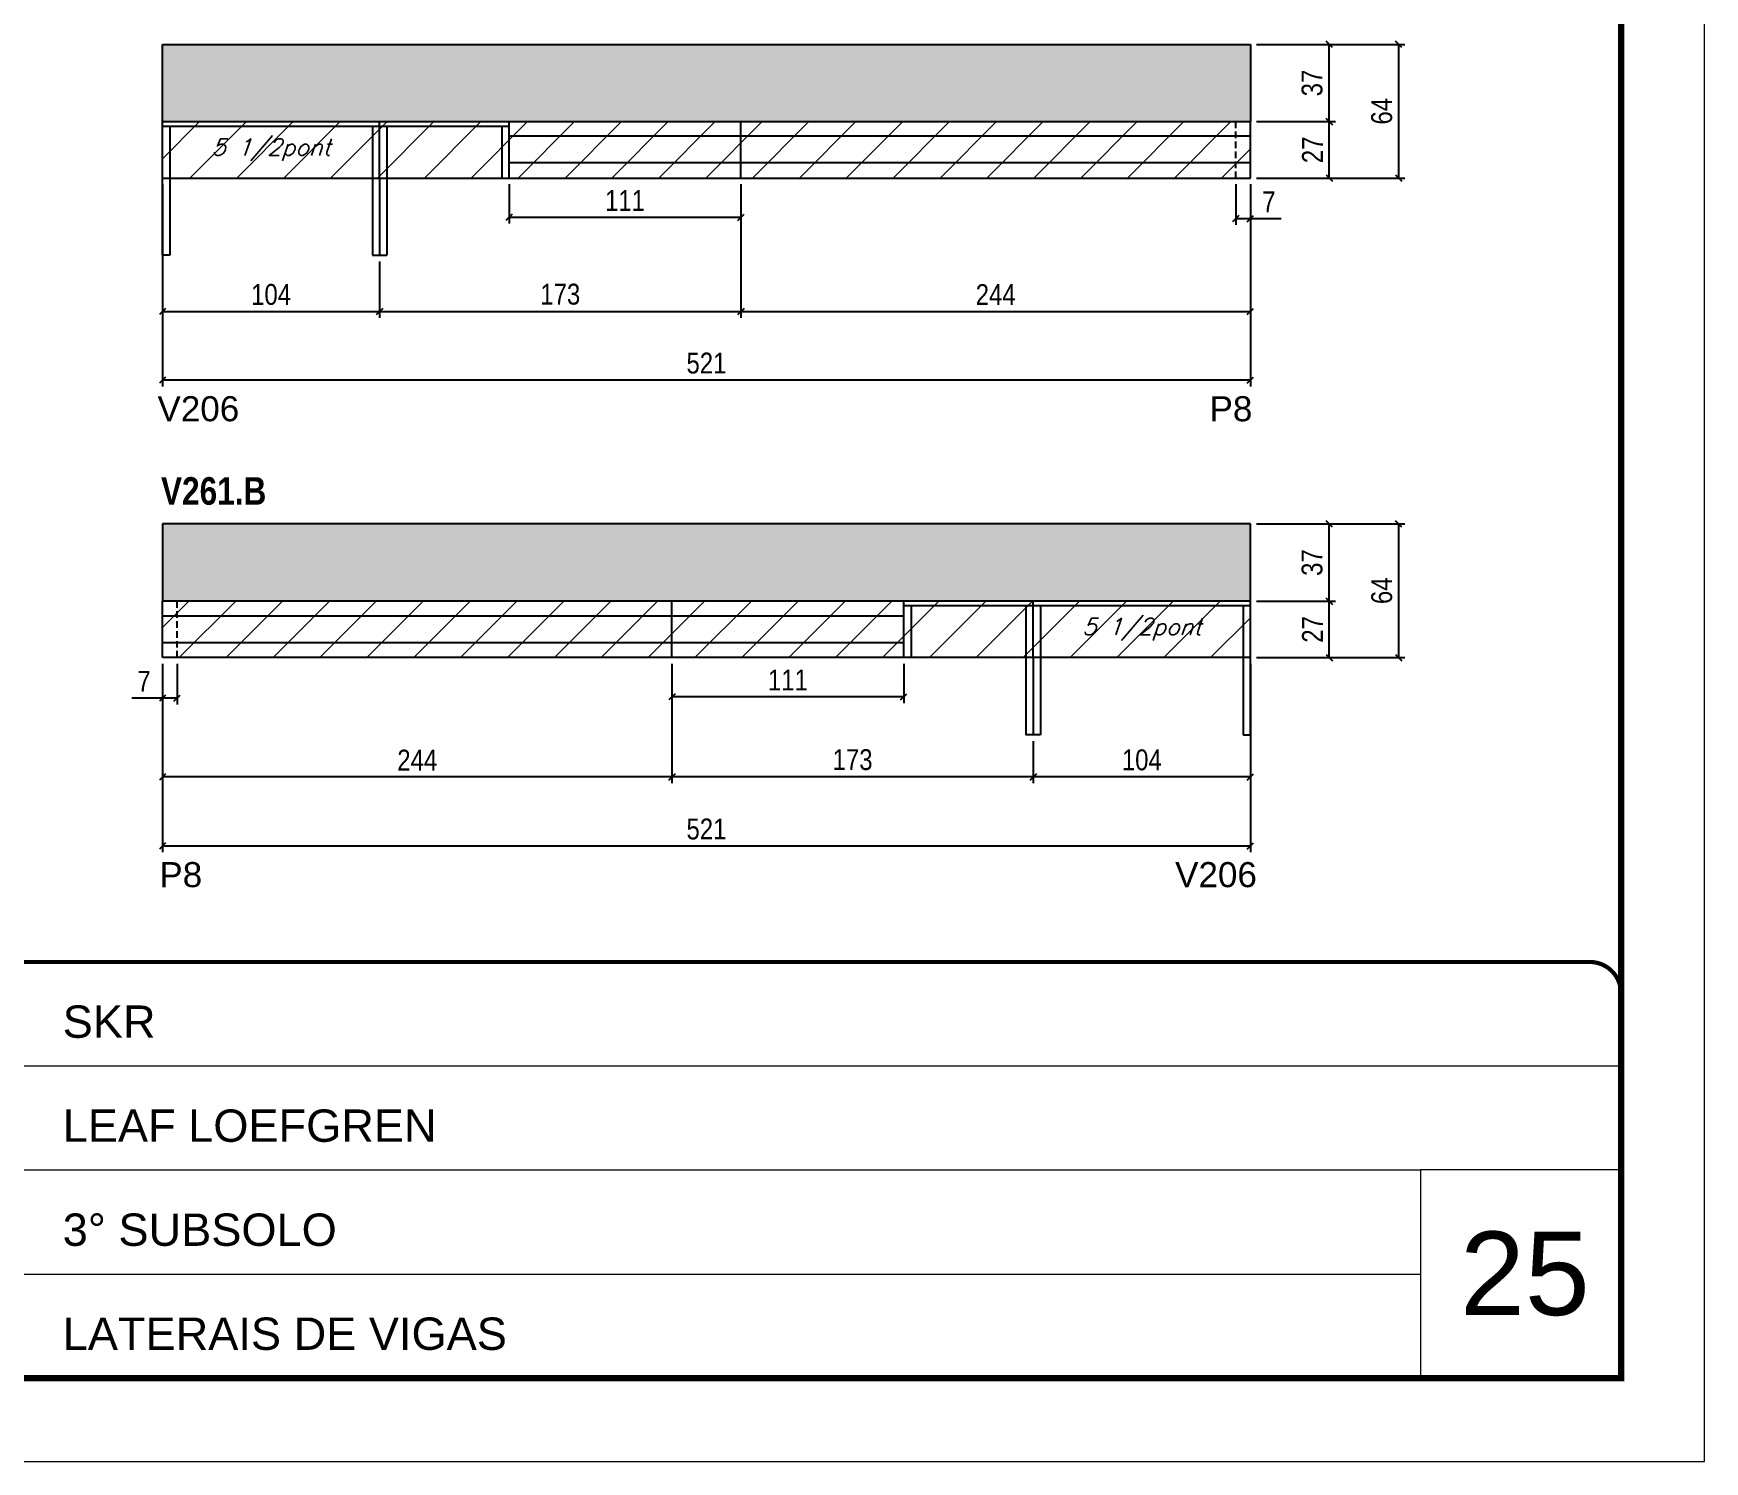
# Model space of a CAD drawing. Extents: x 3309 to 9590, y -2522 to 15424.
# Drawn here: x 3994 to 4794, y 6666 to 7350 of the extents above; entities that cross this region are included whole.
import ezdxf

# ---------------------------------------------------------------- set-up
doc = ezdxf.new("R2010")
doc.units = 0
for name, pattern in [('CONTINUO', [0]), ('DASHED', [0.75, 0.5, -0.25]), ('HIDDEN2', [4.7625, 3.175, -1.5875])]:
    doc.linetypes.add(name, pattern=pattern)
for name, color, linetype in [('5', 5, 'Continuous'), ('COTA', 241, 'Continuous'), ('NOMENCLATURA', 7, 'Continuous'), ('Painéis', 200, 'Continuous'), ('SARR_2.2x7', 40, 'Continuous'), ('SARR_3.5x7', 81, 'Continuous'), ('texto', 7, 'Continuous')]:
    doc.layers.add(name, color=color, linetype=linetype)
for name, color, linetype, lineweight in [('CARIMBO', 255, 'Continuous', 9), ('Folhas', 255, 'Continuous', 9), ('Hachura', 251, 'Continuous', 9), ('SARRAFO DE PRESSAO', 251, 'DASHED', 9)]:
    doc.layers.add(name, color=color, linetype=linetype, lineweight=lineweight)
doc.styles.add('ARIAL', font='arial.ttf')
doc.styles.add('COTA TECNICA', font='techl___.ttf', dxfattribs={"height": 10})
doc.styles.add('Romans', font='romans.shx')
doc.styles.get("Standard").update_dxf_attribs({"font": 'arial.ttf'})
doc.styles.add('TECNICA', font='techb___.ttf', dxfattribs={"height": 10})
doc.dimstyles.new('PAINEL', dxfattribs={"dimtxt": 10, "dimasz": 3, "dimexe": 3, "dimexo": 3, "dimgap": 3, "dimtad": 1, "dimdec": 1, "dimzin": 12, "dimdsep": 46, "dimtxsty": 'COTA TECNICA', "dimblk1": 'OBLIQUE', "dimblk2": 'OBLIQUE', "dimsah": 1, "dimcen": 0.9, "dimclrd": 4, "dimclre": 4, "dimclrt": 240, "dimadec": 1, "dimazin": 3, "dimtfac": 1, "dimtdec": 1, "dimtmove": 0, "dimatfit": 3, "dimfxl": 1, "dimtolj": 1, "dimtzin": 12, "dimarcsym": 0})

# ---------------------------------------------------------------- blocks, each defined once
blk = doc.blocks.new('9999999999')
at = {"color": 30, "linetype": 'CONTINUO'}
for p, q in [((98564.56, 34379.64), (99583.98, 34379.64)), ((98564.56, 34329.83), (99487.98, 34329.83)), ((99583.98, 34329.83), (99487.98, 34329.83)), ((99487.98, 34329.83), (99487.98, 34230.21)), ((98564.56, 34280.02), (99487.98, 34280.02))]:
    blk.add_line(p, q, dxfattribs=at)
at = {"color": 30, "linetype": 'CONTINUO', "const_width": 2}
blk.add_lwpolyline([(99583.98, 34230.21), (99583.98, 34414.45, 0.414214), (99568.98, 34429.45), (98228.98, 34429.45, 0.414214), (98213.98, 34414.45), (98213.98, 34245.21, 0.414214), (98228.98, 34230.21), (99583.98, 34230.21)], format="xyb", dxfattribs=at)
at = {"layer": 'Folhas'}
blk.add_lwpolyline([(98138.98, 34190.21), (99623.98, 34190.21), (99623.98, 35240.21), (98138.98, 35240.21)], close=True, dxfattribs=at)
at = {"layer": 'Folhas', "color": 30, "const_width": 3}
blk.add_lwpolyline([(98213.98, 34230.21), (99583.98, 34230.21), (99583.98, 35200.21), (98213.98, 35200.21)], close=True, dxfattribs=at)
at = {"color": 7, "linetype": 'Continuous', "ltscale": 5, "style": 'ARIAL'}
for s, height, p in [('SKR', 15.483, (98837.68, 34393.13)), ('LEAF LOEFGREN', 15.4829, (98837.68, 34343.32)), ('3° SUBSOLO', 15.483, (98837.68, 34293.51)), ('LATERAIS DE VIGAS', 15.4829, (98837.68, 34243.7))]:
    blk.add_text(s, height=height, dxfattribs=at).set_placement(p)
blk = doc.blocks.new('_Oblique')
at = {"color": 0, "linetype": 'ByBlock', "lineweight": -2}
blk.add_line((-0.5, -0.5), (0.5, 0.5), dxfattribs=at)
blk = doc.blocks.new('*D789')
at = {"layer": 'COTA', "color": 4, "linetype": 'ByBlock', "lineweight": -2, "transparency": 16777216}
for p, q in [((4055.86, 7241.02), (4055.86, 7214.13)), ((4159.86, 7241.02), (4159.86, 7214.13)), ((4055.86, 7217.13), (4159.86, 7217.13))]:
    blk.add_line(p, q, dxfattribs=at)
at = {"layer": 'Defpoints', "color": 0, "linetype": 'ByBlock', "transparency": 16777216}
for p in [(4055.86, 7244.02), (4159.86, 7244.02), (4159.86, 7217.13)]:
    blk.add_point(p, dxfattribs=at)
at = {"layer": 'COTA', "color": 4, "linetype": 'ByBlock', "lineweight": -2, "transparency": 16777216, "xscale": 3, "yscale": 3, "zscale": 3, "rotation": 180}
blk.add_blockref('_Oblique', (4055.86, 7217.13), dxfattribs=at)
at = {"layer": 'COTA', "color": 4, "linetype": 'ByBlock', "lineweight": -2, "transparency": 16777216, "xscale": 3, "yscale": 3, "zscale": 3}
blk.add_blockref('_Oblique', (4159.86, 7217.13), dxfattribs=at)
at = {"layer": 'COTA', "color": 240, "linetype": 'ByBlock', "transparency": 16777216, "insert": (4107.86, 7225.23), "char_height": 10, "attachment_point": 5, "style": 'COTA TECNICA'}
blk.add_mtext('\\A1;104', dxfattribs=at)
blk = doc.blocks.new('*D790')
at = {"layer": 'COTA', "color": 4, "lineweight": -2, "transparency": 16777216}
for p, q in [((4579.86, 7308.02), (4617.65, 7308.02)), ((4614.65, 7281.02), (4614.65, 7308.02)), ((4579.86, 7281.02), (4617.65, 7281.02))]:
    blk.add_line(p, q, dxfattribs=at)
at = {"layer": 'Defpoints', "color": 0, "transparency": 16777216}
for p in [(4576.86, 7308.02), (4614.65, 7308.02), (4576.86, 7281.02)]:
    blk.add_point(p, dxfattribs=at)
at = {"layer": 'COTA', "color": 4, "lineweight": -2, "transparency": 16777216, "xscale": 3, "yscale": 3, "zscale": 3}
for p, rotation in [((4614.65, 7308.02), 90), ((4614.65, 7281.02), 270)]:
    blk.add_blockref('_Oblique', p, dxfattribs=dict(at, rotation=rotation))
at = {"layer": 'COTA', "color": 240, "transparency": 16777216, "insert": (4606.58, 7294.52), "char_height": 10, "attachment_point": 5, "rotation": 90, "style": 'COTA TECNICA'}
blk.add_mtext('\\A1;27', dxfattribs=at)
blk = doc.blocks.new('*D791')
at = {"layer": 'COTA', "color": 4, "lineweight": -2, "transparency": 16777216}
for p, q in [((4332.86, 7278.02), (4332.86, 7214.13)), ((4159.86, 7241.02), (4159.86, 7214.13)), ((4159.86, 7217.13), (4332.86, 7217.13))]:
    blk.add_line(p, q, dxfattribs=at)
at = {"layer": 'Defpoints', "color": 0, "transparency": 16777216}
for p in [(4332.86, 7281.02), (4159.86, 7244.02), (4332.86, 7217.13)]:
    blk.add_point(p, dxfattribs=at)
at = {"layer": 'COTA', "color": 4, "lineweight": -2, "transparency": 16777216, "xscale": 3, "yscale": 3, "zscale": 3, "rotation": 180}
blk.add_blockref('_Oblique', (4159.86, 7217.13), dxfattribs=at)
at = {"layer": 'COTA', "color": 4, "lineweight": -2, "transparency": 16777216, "xscale": 3, "yscale": 3, "zscale": 3}
blk.add_blockref('_Oblique', (4332.86, 7217.13), dxfattribs=at)
at = {"layer": 'COTA', "color": 240, "transparency": 16777216, "insert": (4246.36, 7225.35), "char_height": 10, "attachment_point": 5, "style": 'COTA TECNICA'}
blk.add_mtext('\\A1;173', dxfattribs=at)
blk = doc.blocks.new('*D792')
at = {"layer": 'COTA', "color": 4, "lineweight": -2, "transparency": 16777216}
for p, q in [((4332.86, 7278.02), (4332.86, 7214.13)), ((4576.86, 7278.02), (4576.86, 7214.13)), ((4332.86, 7217.13), (4576.86, 7217.13))]:
    blk.add_line(p, q, dxfattribs=at)
at = {"layer": 'Defpoints', "color": 0, "transparency": 16777216}
for p in [(4332.86, 7281.02), (4576.86, 7281.02), (4576.86, 7217.13)]:
    blk.add_point(p, dxfattribs=at)
at = {"layer": 'COTA', "color": 4, "lineweight": -2, "transparency": 16777216, "xscale": 3, "yscale": 3, "zscale": 3, "rotation": 180}
blk.add_blockref('_Oblique', (4332.86, 7217.13), dxfattribs=at)
at = {"layer": 'COTA', "color": 4, "lineweight": -2, "transparency": 16777216, "xscale": 3, "yscale": 3, "zscale": 3}
blk.add_blockref('_Oblique', (4576.86, 7217.13), dxfattribs=at)
at = {"layer": 'COTA', "color": 240, "transparency": 16777216, "insert": (4454.86, 7225.21), "char_height": 10, "attachment_point": 5, "style": 'COTA TECNICA'}
blk.add_mtext('\\A1;244', dxfattribs=at)
blk = doc.blocks.new('*D793')
at = {"layer": 'COTA', "color": 4, "lineweight": -2, "transparency": 16777216}
for p, q in [((4569.86, 7278.02), (4569.86, 7258.59)), ((4576.86, 7278.02), (4576.86, 7258.59)), ((4569.86, 7261.59), (4576.86, 7261.59)), ((4576.86, 7261.59), (4591.59, 7261.59))]:
    blk.add_line(p, q, dxfattribs=at)
at = {"layer": 'Defpoints', "color": 0, "transparency": 16777216}
for p in [(4569.86, 7281.02), (4576.86, 7281.02), (4576.86, 7261.59)]:
    blk.add_point(p, dxfattribs=at)
at = {"layer": 'COTA', "color": 4, "lineweight": -2, "transparency": 16777216, "xscale": 3, "yscale": 3, "zscale": 3, "rotation": 180}
blk.add_blockref('_Oblique', (4569.86, 7261.59), dxfattribs=at)
at = {"layer": 'COTA', "color": 4, "lineweight": -2, "transparency": 16777216, "xscale": 3, "yscale": 3, "zscale": 3}
blk.add_blockref('_Oblique', (4576.86, 7261.59), dxfattribs=at)
at = {"layer": 'COTA', "color": 240, "transparency": 16777216, "insert": (4585.73, 7269.67), "char_height": 10, "attachment_point": 5, "style": 'COTA TECNICA'}
blk.add_mtext('\\A1;7', dxfattribs=at)
blk = doc.blocks.new('*D794')
at = {"layer": 'COTA', "color": 4, "lineweight": -2, "transparency": 16777216}
for p, q in [((4221.86, 7278.02), (4221.86, 7259.22)), ((4332.86, 7278.02), (4332.86, 7259.22)), ((4221.86, 7262.22), (4332.86, 7262.22))]:
    blk.add_line(p, q, dxfattribs=at)
at = {"layer": 'Defpoints', "color": 0, "transparency": 16777216}
for p in [(4221.86, 7281.02), (4332.86, 7281.02), (4332.86, 7262.22)]:
    blk.add_point(p, dxfattribs=at)
at = {"layer": 'COTA', "color": 4, "lineweight": -2, "transparency": 16777216, "xscale": 3, "yscale": 3, "zscale": 3, "rotation": 180}
blk.add_blockref('_Oblique', (4221.86, 7262.22), dxfattribs=at)
at = {"layer": 'COTA', "color": 4, "lineweight": -2, "transparency": 16777216, "xscale": 3, "yscale": 3, "zscale": 3}
blk.add_blockref('_Oblique', (4332.86, 7262.22), dxfattribs=at)
at = {"layer": 'COTA', "color": 240, "transparency": 16777216, "insert": (4277.36, 7270.28), "char_height": 10, "attachment_point": 5, "style": 'COTA TECNICA'}
blk.add_mtext('\\A1;111', dxfattribs=at)
blk = doc.blocks.new('*D795')
at = {"layer": 'COTA', "color": 4, "lineweight": -2, "transparency": 16777216}
for p, q in [((4579.86, 7345.02), (4617.65, 7345.02)), ((4614.65, 7308.02), (4614.65, 7345.02)), ((4579.86, 7308.02), (4617.65, 7308.02))]:
    blk.add_line(p, q, dxfattribs=at)
at = {"layer": 'Defpoints', "color": 0, "transparency": 16777216}
for p in [(4576.86, 7345.02), (4614.65, 7345.02), (4576.86, 7308.02)]:
    blk.add_point(p, dxfattribs=at)
at = {"layer": 'COTA', "color": 4, "lineweight": -2, "transparency": 16777216, "xscale": 3, "yscale": 3, "zscale": 3}
for p, rotation in [((4614.65, 7345.02), 90), ((4614.65, 7308.02), 270)]:
    blk.add_blockref('_Oblique', p, dxfattribs=dict(at, rotation=rotation))
at = {"layer": 'COTA', "color": 240, "transparency": 16777216, "insert": (4606.43, 7326.52), "char_height": 10, "attachment_point": 5, "rotation": 90, "style": 'COTA TECNICA'}
blk.add_mtext('\\A1;37', dxfattribs=at)
blk = doc.blocks.new('*D796')
at = {"layer": 'COTA', "color": 4, "lineweight": -2, "transparency": 16777216}
for p, q in [((4579.86, 7345.02), (4650.9, 7345.02)), ((4647.9, 7281.02), (4647.9, 7345.02)), ((4579.86, 7281.02), (4650.9, 7281.02))]:
    blk.add_line(p, q, dxfattribs=at)
at = {"layer": 'Defpoints', "color": 0, "transparency": 16777216}
for p in [(4576.86, 7345.02), (4647.9, 7345.02), (4576.86, 7281.02)]:
    blk.add_point(p, dxfattribs=at)
at = {"layer": 'COTA', "color": 4, "lineweight": -2, "transparency": 16777216, "xscale": 3, "yscale": 3, "zscale": 3}
for p, rotation in [((4647.9, 7345.02), 90), ((4647.9, 7281.02), 270)]:
    blk.add_blockref('_Oblique', p, dxfattribs=dict(at, rotation=rotation))
at = {"layer": 'COTA', "color": 240, "transparency": 16777216, "insert": (4639.8, 7313.02), "char_height": 10, "attachment_point": 5, "rotation": 90, "style": 'COTA TECNICA'}
blk.add_mtext('\\A1;64', dxfattribs=at)
blk = doc.blocks.new('*D797')
at = {"layer": 'COTA', "color": 4, "linetype": 'ByBlock', "lineweight": -2, "transparency": 16777216}
for p, q in [((4472.86, 7011.39), (4472.86, 6991.25)), ((4576.86, 7011.39), (4576.86, 6991.25)), ((4576.86, 6994.25), (4472.86, 6994.25))]:
    blk.add_line(p, q, dxfattribs=at)
at = {"layer": 'Defpoints', "color": 0, "linetype": 'ByBlock', "transparency": 16777216}
for p in [(4472.86, 7014.39), (4576.86, 7014.39), (4472.86, 6994.25)]:
    blk.add_point(p, dxfattribs=at)
at = {"layer": 'COTA', "color": 4, "linetype": 'ByBlock', "lineweight": -2, "transparency": 16777216, "xscale": 3, "yscale": 3, "zscale": 3, "rotation": 180}
blk.add_blockref('_Oblique', (4472.86, 6994.25), dxfattribs=at)
at = {"layer": 'COTA', "color": 4, "linetype": 'ByBlock', "lineweight": -2, "transparency": 16777216, "xscale": 3, "yscale": 3, "zscale": 3}
blk.add_blockref('_Oblique', (4576.86, 6994.25), dxfattribs=at)
at = {"layer": 'COTA', "color": 240, "linetype": 'ByBlock', "transparency": 16777216, "insert": (4524.86, 7002.35), "char_height": 10, "attachment_point": 5, "style": 'COTA TECNICA'}
blk.add_mtext('\\A1;104', dxfattribs=at)
blk = doc.blocks.new('*D798')
at = {"layer": 'COTA', "color": 4, "lineweight": -2, "transparency": 16777216}
for p, q in [((4299.86, 7048.39), (4299.86, 6991.25)), ((4472.86, 7011.39), (4472.86, 6991.25)), ((4472.86, 6994.25), (4299.86, 6994.25))]:
    blk.add_line(p, q, dxfattribs=at)
at = {"layer": 'Defpoints', "color": 0, "transparency": 16777216}
for p in [(4299.86, 7051.39), (4472.86, 7014.39), (4299.86, 6994.25)]:
    blk.add_point(p, dxfattribs=at)
at = {"layer": 'COTA', "color": 4, "lineweight": -2, "transparency": 16777216, "xscale": 3, "yscale": 3, "zscale": 3, "rotation": 180}
blk.add_blockref('_Oblique', (4299.86, 6994.25), dxfattribs=at)
at = {"layer": 'COTA', "color": 4, "lineweight": -2, "transparency": 16777216, "xscale": 3, "yscale": 3, "zscale": 3}
blk.add_blockref('_Oblique', (4472.86, 6994.25), dxfattribs=at)
at = {"layer": 'COTA', "color": 240, "transparency": 16777216, "insert": (4386.36, 7002.47), "char_height": 10, "attachment_point": 5, "style": 'COTA TECNICA'}
blk.add_mtext('\\A1;173', dxfattribs=at)
blk = doc.blocks.new('*D799')
at = {"layer": 'COTA', "color": 4, "lineweight": -2, "transparency": 16777216}
for p, q in [((4055.86, 7048.39), (4055.86, 6991.25)), ((4299.86, 7048.39), (4299.86, 6991.25)), ((4299.86, 6994.25), (4055.86, 6994.25))]:
    blk.add_line(p, q, dxfattribs=at)
at = {"layer": 'Defpoints', "color": 0, "transparency": 16777216}
for p in [(4055.86, 7051.39), (4299.86, 7051.39), (4055.86, 6994.25)]:
    blk.add_point(p, dxfattribs=at)
at = {"layer": 'COTA', "color": 4, "lineweight": -2, "transparency": 16777216, "xscale": 3, "yscale": 3, "zscale": 3, "rotation": 180}
blk.add_blockref('_Oblique', (4055.86, 6994.25), dxfattribs=at)
at = {"layer": 'COTA', "color": 4, "lineweight": -2, "transparency": 16777216, "xscale": 3, "yscale": 3, "zscale": 3}
blk.add_blockref('_Oblique', (4299.86, 6994.25), dxfattribs=at)
at = {"layer": 'COTA', "color": 240, "transparency": 16777216, "insert": (4177.86, 7002.32), "char_height": 10, "attachment_point": 5, "style": 'COTA TECNICA'}
blk.add_mtext('\\A1;244', dxfattribs=at)
blk = doc.blocks.new('*D800')
at = {"layer": 'COTA', "color": 4, "lineweight": -2, "transparency": 16777216}
for p, q in [((4055.86, 7048.39), (4055.86, 7028.96)), ((4062.86, 7048.39), (4062.86, 7028.96)), ((4055.86, 7031.96), (4041.13, 7031.96)), ((4062.86, 7031.96), (4055.86, 7031.96))]:
    blk.add_line(p, q, dxfattribs=at)
at = {"layer": 'Defpoints', "color": 0, "transparency": 16777216}
for p in [(4055.86, 7051.39), (4062.86, 7051.39), (4055.86, 7031.96)]:
    blk.add_point(p, dxfattribs=at)
at = {"layer": 'COTA', "color": 4, "lineweight": -2, "transparency": 16777216, "xscale": 3, "yscale": 3, "zscale": 3, "rotation": 180}
blk.add_blockref('_Oblique', (4055.86, 7031.96), dxfattribs=at)
at = {"layer": 'COTA', "color": 4, "lineweight": -2, "transparency": 16777216, "xscale": 3, "yscale": 3, "zscale": 3}
blk.add_blockref('_Oblique', (4062.86, 7031.96), dxfattribs=at)
at = {"layer": 'COTA', "color": 240, "transparency": 16777216, "insert": (4047, 7040.04), "char_height": 10, "attachment_point": 5, "style": 'COTA TECNICA'}
blk.add_mtext('\\A1;7', dxfattribs=at)
blk = doc.blocks.new('*D801')
at = {"layer": 'COTA', "color": 4, "lineweight": -2, "transparency": 16777216}
for p, q in [((4299.86, 7048.39), (4299.86, 7029.59)), ((4410.86, 7048.39), (4410.86, 7029.59)), ((4410.86, 7032.59), (4299.86, 7032.59))]:
    blk.add_line(p, q, dxfattribs=at)
at = {"layer": 'Defpoints', "color": 0, "transparency": 16777216}
for p in [(4299.86, 7051.39), (4410.86, 7051.39), (4299.86, 7032.59)]:
    blk.add_point(p, dxfattribs=at)
at = {"layer": 'COTA', "color": 4, "lineweight": -2, "transparency": 16777216, "xscale": 3, "yscale": 3, "zscale": 3, "rotation": 180}
blk.add_blockref('_Oblique', (4299.86, 7032.59), dxfattribs=at)
at = {"layer": 'COTA', "color": 4, "lineweight": -2, "transparency": 16777216, "xscale": 3, "yscale": 3, "zscale": 3}
blk.add_blockref('_Oblique', (4410.86, 7032.59), dxfattribs=at)
at = {"layer": 'COTA', "color": 240, "transparency": 16777216, "insert": (4355.36, 7040.65), "char_height": 10, "attachment_point": 5, "style": 'COTA TECNICA'}
blk.add_mtext('\\A1;111', dxfattribs=at)
blk = doc.blocks.new('*D804')
at = {"layer": 'COTA', "color": 4, "lineweight": -2, "transparency": 16777216}
for p, q in [((4579.86, 7078.39), (4617.65, 7078.39)), ((4614.65, 7051.39), (4614.65, 7078.39)), ((4579.86, 7051.39), (4617.65, 7051.39))]:
    blk.add_line(p, q, dxfattribs=at)
at = {"layer": 'Defpoints', "color": 0, "transparency": 16777216}
for p in [(4576.86, 7078.39), (4614.65, 7078.39), (4576.86, 7051.39)]:
    blk.add_point(p, dxfattribs=at)
at = {"layer": 'COTA', "color": 4, "lineweight": -2, "transparency": 16777216, "xscale": 3, "yscale": 3, "zscale": 3}
for p, rotation in [((4614.65, 7078.39), 90), ((4614.65, 7051.39), 270)]:
    blk.add_blockref('_Oblique', p, dxfattribs=dict(at, rotation=rotation))
at = {"layer": 'COTA', "color": 240, "transparency": 16777216, "insert": (4606.58, 7064.89), "char_height": 10, "attachment_point": 5, "rotation": 90, "style": 'COTA TECNICA'}
blk.add_mtext('\\A1;27', dxfattribs=at)
blk = doc.blocks.new('*D803')
at = {"layer": 'COTA', "color": 4, "lineweight": -2, "transparency": 16777216}
for p, q in [((4579.86, 7115.39), (4617.65, 7115.39)), ((4614.65, 7078.39), (4614.65, 7115.39)), ((4579.86, 7078.39), (4617.65, 7078.39))]:
    blk.add_line(p, q, dxfattribs=at)
at = {"layer": 'Defpoints', "color": 0, "transparency": 16777216}
for p in [(4576.86, 7115.39), (4614.65, 7115.39), (4576.86, 7078.39)]:
    blk.add_point(p, dxfattribs=at)
at = {"layer": 'COTA', "color": 4, "lineweight": -2, "transparency": 16777216, "xscale": 3, "yscale": 3, "zscale": 3}
for p, rotation in [((4614.65, 7115.39), 90), ((4614.65, 7078.39), 270)]:
    blk.add_blockref('_Oblique', p, dxfattribs=dict(at, rotation=rotation))
at = {"layer": 'COTA', "color": 240, "transparency": 16777216, "insert": (4606.43, 7096.89), "char_height": 10, "attachment_point": 5, "rotation": 90, "style": 'COTA TECNICA'}
blk.add_mtext('\\A1;37', dxfattribs=at)
blk = doc.blocks.new('*D802')
at = {"layer": 'COTA', "color": 4, "lineweight": -2, "transparency": 16777216}
for p, q in [((4579.86, 7115.39), (4650.9, 7115.39)), ((4647.9, 7051.39), (4647.9, 7115.39)), ((4579.86, 7051.39), (4650.9, 7051.39))]:
    blk.add_line(p, q, dxfattribs=at)
at = {"layer": 'Defpoints', "color": 0, "transparency": 16777216}
for p in [(4576.86, 7115.39), (4647.9, 7115.39), (4576.86, 7051.39)]:
    blk.add_point(p, dxfattribs=at)
at = {"layer": 'COTA', "color": 4, "lineweight": -2, "transparency": 16777216, "xscale": 3, "yscale": 3, "zscale": 3}
for p, rotation in [((4647.9, 7115.39), 90), ((4647.9, 7051.39), 270)]:
    blk.add_blockref('_Oblique', p, dxfattribs=dict(at, rotation=rotation))
at = {"layer": 'COTA', "color": 240, "transparency": 16777216, "insert": (4639.8, 7083.39), "char_height": 10, "attachment_point": 5, "rotation": 90, "style": 'COTA TECNICA'}
blk.add_mtext('\\A1;64', dxfattribs=at)
blk = doc.blocks.new('*D1132')
at = {"layer": 'COTA', "color": 4, "lineweight": -2, "transparency": 16777216}
for p, q in [((4055.86, 7278.02), (4055.86, 7181.25)), ((4576.86, 7278.02), (4576.86, 7181.25)), ((4576.86, 7184.25), (4055.86, 7184.25))]:
    blk.add_line(p, q, dxfattribs=at)
at = {"layer": 'Defpoints', "color": 0, "transparency": 16777216}
for p in [(4055.86, 7281.02), (4576.86, 7281.02), (4055.86, 7184.25)]:
    blk.add_point(p, dxfattribs=at)
at = {"layer": 'COTA', "color": 4, "lineweight": -2, "transparency": 16777216, "xscale": 3, "yscale": 3, "zscale": 3, "rotation": 180}
blk.add_blockref('_Oblique', (4055.86, 7184.25), dxfattribs=at)
at = {"layer": 'COTA', "color": 4, "lineweight": -2, "transparency": 16777216, "xscale": 3, "yscale": 3, "zscale": 3}
blk.add_blockref('_Oblique', (4576.86, 7184.25), dxfattribs=at)
at = {"layer": 'COTA', "color": 240, "transparency": 16777216, "insert": (4316.36, 7192.36), "char_height": 10, "attachment_point": 5, "style": 'COTA TECNICA'}
blk.add_mtext('\\A1;521', dxfattribs=at)
blk = doc.blocks.new('*D1133')
at = {"layer": 'COTA', "color": 4, "lineweight": -2, "transparency": 16777216}
for p, q in [((4055.86, 7048.39), (4055.86, 6958.15)), ((4576.86, 7048.39), (4576.86, 6958.15)), ((4576.86, 6961.15), (4055.86, 6961.15))]:
    blk.add_line(p, q, dxfattribs=at)
at = {"layer": 'Defpoints', "color": 0, "transparency": 16777216}
for p in [(4055.86, 7051.39), (4576.86, 7051.39), (4055.86, 6961.15)]:
    blk.add_point(p, dxfattribs=at)
at = {"layer": 'COTA', "color": 4, "lineweight": -2, "transparency": 16777216, "xscale": 3, "yscale": 3, "zscale": 3, "rotation": 180}
blk.add_blockref('_Oblique', (4055.86, 6961.15), dxfattribs=at)
at = {"layer": 'COTA', "color": 4, "lineweight": -2, "transparency": 16777216, "xscale": 3, "yscale": 3, "zscale": 3}
blk.add_blockref('_Oblique', (4576.86, 6961.15), dxfattribs=at)
at = {"layer": 'COTA', "color": 240, "transparency": 16777216, "insert": (4316.36, 6969.26), "char_height": 10, "attachment_point": 5, "style": 'COTA TECNICA'}
blk.add_mtext('\\A1;521', dxfattribs=at)

msp = doc.modelspace()

# ---------------------------------------------------------------- hatches: boundary and pattern name
at = {"layer": 'COTA'}
h = msp.add_hatch(dxfattribs=at)
h.set_pattern_fill('AR-CONC', color=256, scale=0.03)
h.set_pattern_definition([(50, (9e-12, 18.11), (5.46554, -0.4781726), [0.5715, -6.2865]), (355, (9e-12, 18.11), (-1.0573026, 5.7317054), [0.4572, -5.0292175]), (100.451445, (0.4555, 18.07), (4.4082374, 5.2535326), [0.4857003, -5.3427073]), (46.1842, (9e-12, 19.634), (8.132371, -1.26127), [0.85725, -9.42975]), (96.63556, (0.678, 19.529), (7.122124, 7.422784), [0.728551, -8.014068]), (351.18415, (9e-12, 19.634), (7.122124, 7.422784), [0.685799, -7.543792]), (21, (0.762, 19.253), (4.5484317, -3.067956), [0.5715, -6.2865]), (326, (0.762, 19.253), (1.854061, 5.525639), [0.4572, -5.0292]), (71.451445, (1.141, 18.9974), (6.4024926, 2.457683), [0.4857003, -5.342698]), (37.5, (9e-12, 18.11), (0.0926581, 2.53665117), [0, -4.96824, 0, -5.1054, 0, -5.04825]), (7.5, (9e-12, 18.11), (2.0045899, 3.00541724), [0, -2.91084, 0, -4.85394, 0, -1.92405]), (327.5, (-1.6993, 18.11), (4.06771786, -0.1718623), [0, -1.905, 0, -5.9436, 0, -7.8867]), (317.5, (-2.4613, 18.11), (4.4438754, 0.7627947), [0, -2.4765, 0, -3.94716, 0, -5.6007])])
h.paths.add_polyline_path([(4055.86, 7345.02), (4055.86, 7308.02), (4576.86, 7308.02), (4576.86, 7345.02)])
h = msp.add_hatch(dxfattribs=at)
h.set_pattern_fill('AR-CONC', color=256, scale=0.03)
h.set_pattern_definition([(50, (9e-12, -211.52), (5.46554, -0.4781726), [0.5715, -6.2865]), (355, (9e-12, -211.52), (-1.0573026, 5.7317054), [0.4572, -5.0292175]), (100.451445, (0.4555, -211.56), (4.4082374, 5.2535326), [0.4857003, -5.3427073]), (46.1842, (9e-12, -209.996), (8.132371, -1.26127), [0.85725, -9.42975]), (96.63556, (0.678, -210.101), (7.122124, 7.422784), [0.728551, -8.014068]), (351.18415, (9e-12, -209.996), (7.122124, 7.422784), [0.685799, -7.543792]), (21, (0.762, -210.377), (4.5484317, -3.067956), [0.5715, -6.2865]), (326, (0.762, -210.377), (1.854061, 5.525639), [0.4572, -5.0292]), (71.451445, (1.141, -210.633), (6.4024926, 2.457683), [0.4857003, -5.342698]), (37.5, (9e-12, -211.5202), (0.0926581, 2.53665117), [0, -4.96824, 0, -5.1054, 0, -5.04825]), (7.5, (9e-12, -211.5202), (2.0045899, 3.00541724), [0, -2.91084, 0, -4.85394, 0, -1.92405]), (327.5, (-1.6993, -211.5202), (4.06771786, -0.1718623), [0, -1.905, 0, -5.9436, 0, -7.8867]), (317.5, (-2.4613, -211.52), (4.4438754, 0.7627947), [0, -2.4765, 0, -3.94716, 0, -5.6007])])
h.paths.add_polyline_path([(4055.86, 7115.39), (4055.86, 7078.39), (4576.86, 7078.39), (4576.86, 7115.39)])
at = {"layer": 'Hachura', "linetype": 'ByBlock'}
h = msp.add_hatch(dxfattribs=at)
h.set_pattern_fill('ANSI31', color=256, scale=5)
h.set_pattern_definition([(45, (0, 23.998), (-11.22532, 11.22532), [])])
h.paths.add_polyline_path([(4159.86, 7281.02), (4159.86, 7308.02), (4055.86, 7308.02), (4055.86, 7281.02)])
h.paths.add_polyline_path([(4332.86, 7281.02), (4332.86, 7308.02), (4159.86, 7308.02), (4159.86, 7281.02)])
h.paths.add_polyline_path([(4576.86, 7281.02), (4576.86, 7308.02), (4332.86, 7308.02), (4332.86, 7281.02)])
h.paths.add_polyline_path([(4472.86, 7078.39), (4472.86, 7051.39), (4576.86, 7051.39), (4576.86, 7078.39)])
h.paths.add_polyline_path([(4299.86, 7078.39), (4299.86, 7051.39), (4472.86, 7051.39), (4472.86, 7078.39)])
h.paths.add_polyline_path([(4055.86, 7078.39), (4055.86, 7051.39), (4299.86, 7051.39), (4299.86, 7078.39)])

# ---------------------------------------------------------------- linework, layer by layer
at = {"layer": 'COTA'}
for p, q in [((4055.86, 7308.02), (4055.86, 7345.02)), ((4055.86, 7345.02), (4576.86, 7345.02)), ((4576.86, 7345.02), (4576.86, 7308.02)), ((4055.86, 7244.02), (4055.86, 7281.02)), ((4159.86, 7281.02), (4159.86, 7244.02)), ((4059.36, 7244.02), (4055.86, 7244.02)), ((4156.36, 7244.02), (4163.36, 7244.02)), ((4576.86, 7115.39), (4055.86, 7115.39)), ((4055.86, 7115.39), (4055.86, 7078.39)), ((4576.86, 7078.39), (4576.86, 7115.39)), ((4472.86, 7051.39), (4472.86, 7014.39)), ((4576.86, 7014.39), (4576.86, 7051.39)), ((4476.36, 7014.39), (4469.36, 7014.39)), ((4573.36, 7014.39), (4576.86, 7014.39))]:
    msp.add_line(p, q, dxfattribs=at)
at = {"layer": 'Painéis', "linetype": 'ByBlock'}
for p, q in [((4055.86, 7308.02), (4576.86, 7308.02)), ((4055.86, 7281.02), (4055.86, 7308.02)), ((4159.86, 7281.02), (4159.86, 7308.02)), ((4332.86, 7281.02), (4332.86, 7308.02)), ((4576.86, 7281.02), (4576.86, 7308.02)), ((4055.86, 7281.02), (4576.86, 7281.02)), ((4576.86, 7078.39), (4055.86, 7078.39)), ((4055.86, 7051.39), (4055.86, 7078.39)), ((4299.86, 7051.39), (4299.86, 7078.39)), ((4472.86, 7051.39), (4472.86, 7078.39)), ((4576.86, 7051.39), (4576.86, 7078.39)), ((4576.86, 7051.39), (4055.86, 7051.39))]:
    msp.add_line(p, q, dxfattribs=at)
at = {"layer": 'SARR_2.2x7', "linetype": 'HIDDEN2'}
for p, q in [((4569.86, 7281.02), (4569.86, 7308.02)), ((4062.86, 7051.39), (4062.86, 7078.39))]:
    msp.add_line(p, q, dxfattribs=at)
at = {"layer": 'SARR_2.2x7', "linetype": 'Continuous'}
for p, q in [((4055.86, 7305.82), (4159.86, 7305.82)), ((4159.86, 7305.82), (4221.86, 7305.82)), ((4332.86, 7301.02), (4221.86, 7301.02)), ((4576.86, 7301.02), (4332.86, 7301.02)), ((4332.86, 7288.28), (4221.86, 7288.28)), ((4576.86, 7288.28), (4332.86, 7288.28)), ((4472.86, 7076.19), (4410.86, 7076.19)), ((4576.86, 7076.19), (4472.86, 7076.19)), ((4055.86, 7071.39), (4299.86, 7071.39)), ((4299.86, 7071.39), (4410.86, 7071.39)), ((4055.86, 7058.65), (4299.86, 7058.65)), ((4299.86, 7058.65), (4410.86, 7058.65))]:
    msp.add_line(p, q, dxfattribs=at)
at = {"layer": 'SARR_3.5x7'}
for p, q in [((4221.86, 7281.02), (4221.86, 7308.02)), ((4059.36, 7305.82), (4059.36, 7244.02)), ((4156.36, 7305.82), (4156.36, 7244.02)), ((4163.36, 7305.82), (4163.36, 7244.02)), ((4218.36, 7305.82), (4218.36, 7281.02)), ((4410.86, 7051.39), (4410.86, 7078.39)), ((4414.36, 7076.19), (4414.36, 7051.39)), ((4469.36, 7076.19), (4469.36, 7014.39)), ((4476.36, 7076.19), (4476.36, 7014.39)), ((4573.36, 7076.19), (4573.36, 7014.39))]:
    msp.add_line(p, q, dxfattribs=at)

# ---------------------------------------------------------------- block references
at = {"layer": 'SARRAFO DE PRESSAO', "color": 6, "linetype": 'ByBlock'}
msp.add_blockref('9999999999', (-94829.61, -27523.8), dxfattribs=at)

# ---------------------------------------------------------------- texts
at = {"layer": '5', "linetype": 'Continuous'}
for s, rotation, p in [('V206', 0.00004, (4053.46, 7164.56)), ('P8', 0.00004, (4557.3, 7164.56)), ('P8', 359.99996, (4054.36, 6941.46)), ('V206', 359.99996, (4540.81, 6941.46))]:
    msp.add_text(s, height=12, rotation=rotation, dxfattribs=at).set_placement(p)
at = {"layer": 'CARIMBO', "style": 'ARIAL'}
msp.add_text('25', height=40, dxfattribs=at).set_placement((4677.23, 6736.55))
at = {"layer": 'NOMENCLATURA', "style": 'TECNICA'}
msp.add_text('V261.B', height=13.2, dxfattribs=at).set_placement((4055.14, 7124.58))
at = {"layer": 'texto', "color": 2, "char_height": 8, "attachment_point": 5, "style": 'Romans'}
for insert in [(4107.86, 7294.52), (4524.86, 7064.89)]:
    msp.add_mtext('{\\Q19;\\C256;5 1/2pont}', dxfattribs=dict(at, insert=insert))

# ---------------------------------------------------------------- dimensions: what is measured, and where the dimension line sits
at = {"layer": 'COTA'}
for base, p1, p2, angle, picture, middle in [((4614.65, 7345.02), (4576.86, 7308.02), (4576.86, 7345.02), 90, '*D795', (4606.43, 7326.52)), ((4647.9, 7345.02), (4576.86, 7281.02), (4576.86, 7345.02), 90, '*D796', (4639.8, 7313.02)), ((4614.65, 7308.02), (4576.86, 7281.02), (4576.86, 7308.02), 90, '*D790', (4606.58, 7294.52)), ((4614.65, 7115.39), (4576.86, 7078.39), (4576.86, 7115.39), 90, '*D803', (4606.43, 7096.89)), ((4647.9, 7115.39), (4576.86, 7051.39), (4576.86, 7115.39), 90, '*D802', (4639.8, 7083.39)), ((4614.65, 7078.39), (4576.86, 7051.39), (4576.86, 7078.39), 90, '*D804', (4606.58, 7064.89)), ((4055.86, 7031.96), (4062.86, 7051.39), (4055.86, 7051.39), 180, '*D800', (4047, 7040.04)), ((4055.86, 6994.25), (4299.86, 7051.39), (4055.86, 7051.39), 180, '*D799', (4177.86, 7002.32)), ((4299.86, 6994.25), (4472.86, 7014.39), (4299.86, 7051.39), 180, '*D798', (4386.36, 7002.47)), ((4299.86, 7032.59), (4410.86, 7051.39), (4299.86, 7051.39), 180, '*D801', (4355.36, 7040.65))]:
    dim = msp.add_linear_dim(base=base, p1=p1, p2=p2, angle=angle, dimstyle='PAINEL', dxfattribs=at)
    dim.commit()
    dim.dimension.update_dxf_attribs({"geometry": picture, "text_midpoint": middle})
for base, p1, p2, picture, middle in [((4055.86, 7184.25), (4576.86, 7281.02), (4055.86, 7281.02), '*D1132', (4316.36, 7192.36)), ((4332.86, 7217.13), (4159.86, 7244.02), (4332.86, 7281.02), '*D791', (4246.36, 7225.35)), ((4332.86, 7262.22), (4221.86, 7281.02), (4332.86, 7281.02), '*D794', (4277.36, 7270.28)), ((4576.86, 7217.13), (4332.86, 7281.02), (4576.86, 7281.02), '*D792', (4454.86, 7225.21)), ((4576.86, 7261.59), (4569.86, 7281.02), (4576.86, 7281.02), '*D793', (4585.73, 7269.67)), ((4055.86, 6961.15), (4576.86, 7051.39), (4055.86, 7051.39), '*D1133', (4316.36, 6969.26))]:
    dim = msp.add_linear_dim(base=base, p1=p1, p2=p2, dimstyle='PAINEL', dxfattribs=at)
    dim.commit()
    dim.dimension.update_dxf_attribs({"geometry": picture, "text_midpoint": middle})
at = {"layer": 'COTA', "linetype": 'ByBlock'}
dim = msp.add_linear_dim(base=(4159.86, 7217.13), p1=(4055.86, 7244.02), p2=(4159.86, 7244.02), dimstyle='PAINEL', dxfattribs=at)
dim.commit()
dim.dimension.update_dxf_attribs({"geometry": '*D789', "text_midpoint": (4107.86, 7225.23)})
dim = msp.add_linear_dim(base=(4472.86, 6994.25), p1=(4576.86, 7014.39), p2=(4472.86, 7014.39), angle=180, dimstyle='PAINEL', dxfattribs=at)
dim.commit()
dim.dimension.update_dxf_attribs({"geometry": '*D797', "text_midpoint": (4524.86, 7002.35)})

doc.saveas('drawing.dxf')
